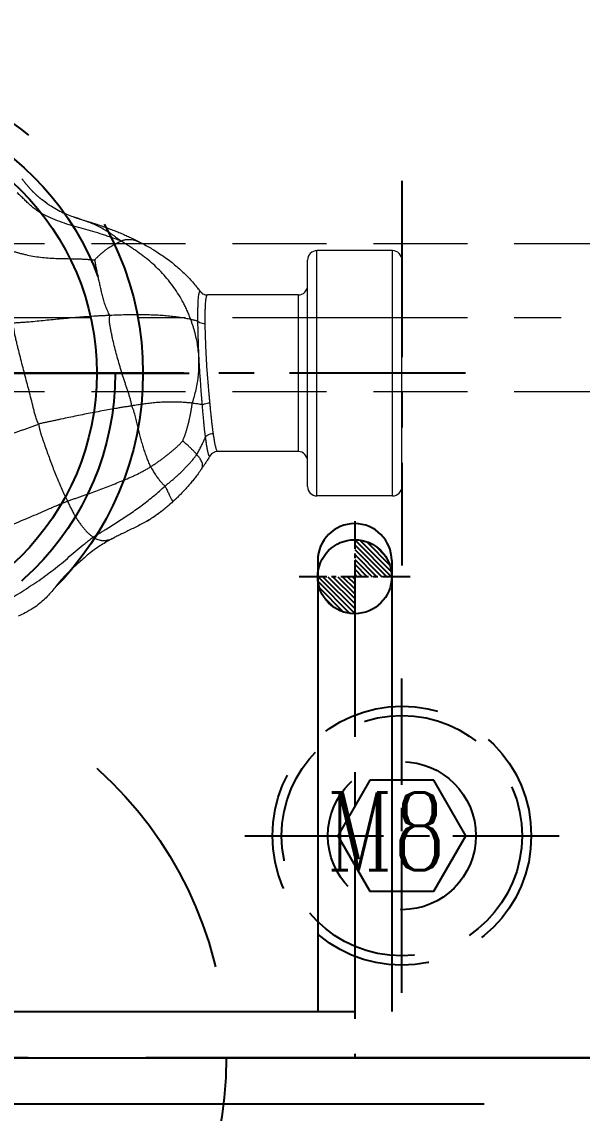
# Model space of a CAD drawing. Header units: inches. Extents: x 149964 to 151052, y -48230 to -47460.
# Drawn here: x 150561 to 150591.3, y -47671.7 to -47612.7 of the extents above; entities that cross this region are included whole.
import ezdxf

# ---------------------------------------------------------------- set-up
doc = ezdxf.new("R2010")
doc.units = ezdxf.units.IN
doc.header["$LTSCALE"] = 2
doc.header["$MEASUREMENT"] = 0
for name, pattern in [('ACAD_ISO08W100', [36, 24, -3, 6, -3]), ('CENTER', [50.8, 31.75, -6.35, 6.35, -6.35]), ('CENTER2', [1.125, 0.75, -0.125, 0.125, -0.125]), ('HIDDEN', [9.525, 6.35, -3.175])]:
    doc.linetypes.add(name, pattern=pattern)
doc.layers.get('0').update_dxf_attribs({"linetype": 'CONTINUOUS'})
for name, color, linetype in [('CAV-COR', 1, 'CONTINUOUS'), ('CL', 1, 'ACAD_ISO08W100'), ('DEFAULT_1', 7, 'CENTER'), ('PIN', 4, 'CONTINUOUS'), ('Ru', 8, 'CONTINUOUS'), ('SCREW', 52, 'HIDDEN'), ('SP', 3, 'CONTINUOUS')]:
    doc.layers.add(name, color=color, linetype=linetype)
for name, color, linetype, lineweight in [('dim', 3, 'CONTINUOUS', 15), ('PRODUCT', 1, 'CONTINUOUS', 15), ('WR', 122, 'HIDDEN', 18)]:
    doc.layers.add(name, color=color, linetype=linetype, lineweight=lineweight)
doc.styles.add('ROMANC', font='romanc', dxfattribs={"width": 0.6, "height": 1})
doc.styles.get("Standard").update_dxf_attribs({"font": 'txt.shx', "width": 0.67})

# ---------------------------------------------------------------- blocks, each defined once
blk = doc.blocks.new('20160720.142035')
at = {"layer": 'DEFAULT_1', "color": 2, "linetype": 'CENTER', "ltscale": 0.15}
for p, q in [((0, 3.442), (0, -55.79)), ((-10.4, 0), (10.4, 0))]:
    blk.add_line(p, q, dxfattribs=at)
at = {"layer": 'PRODUCT', "linetype": 'ByBlock'}
for p, q in [((6.12, 0), (-6.12, 0)), ((-6.63, -0.51), (-6.63, -4.59)), ((6.63, -0.51), (-6.63, -0.51)), ((6.63, -0.51), (6.63, -4.59)), ((6.63, -4.59), (-6.63, -4.59)), ((6.12, -5.1), (-6.12, -5.1)), ((-4.233, -5.61), (-4.233, -10.511)), ((-4.233, -5.61), (4.233, -5.61)), ((4.233, -5.61), (4.233, -9.956)), ((-4.669, -11.09), (-4.676, -11.096)), ((-4.425, -10.899), (-4.414, -10.889)), ((-4.414, -10.889), (-4.414, -10.889)), ((-4.344, -10.822), (-4.344, -10.821)), ((5.179, -10.838), (5.177, -10.837)), ((6.754, -12.18), (6.745, -12.171)), ((6.932, -12.381), (6.754, -12.18)), ((-7.031, -14.059), (-7.029, -14.056)), ((8.007, -13.811), (8, -13.799)), ((8.891, -15.562), (8.888, -15.558)), ((-8.443, -17.717), (-8.444, -17.721)), ((-9.185, -19.187), (-9.186, -19.188)), ((-9.827, -19.959), (-9.832, -19.964))]:
    blk.add_line(p, q, dxfattribs=at)
for centre, start, end in [((-6.12, -0.51), 90, 180), ((6.12, -0.51), 0, 90), ((-6.12, -4.59), 180, 270), ((6.12, -4.59), 270, 0), ((-4.743, -5.61), 0, 90), ((4.743, -5.61), 90, 180)]:
    blk.add_arc(centre, 0.51, start, end, dxfattribs=at)
for points, start_tangent, end_tangent in [([(4.233, -9.956), (4.222, -9.976), (4.192, -9.996), (4.146, -10.016), (4.086, -10.036), (4.013, -10.057), (3.929, -10.077), (3.836, -10.097), (3.741, -10.115), (3.651, -10.131), (3.565, -10.145), (3.482, -10.158), (3.402, -10.171), (3.324, -10.183), (3.25, -10.194)], (-0.000012, -1), (-0.989452, -0.144863)), ([(4.233, -9.957), (4.236, -10.013), (4.281, -10.167), (4.363, -10.288), (4.452, -10.363), (4.463, -10.37)], (0.003242, -0.999995), (0.856848, -0.515568)), ([(-4.337, -10.812), (-4.274, -10.709), (-4.236, -10.565), (-4.233, -10.513)], (0.620115, 0.784511), (0.003727, 0.999993)), ([(-2.695, -10.632), (-2.817, -10.633), (-2.945, -10.634), (-3.075, -10.634), (-3.203, -10.633), (-3.325, -10.631), (-3.442, -10.628), (-3.558, -10.624), (-3.677, -10.619), (-3.798, -10.611), (-3.917, -10.601), (-4.028, -10.587), (-4.123, -10.569), (-4.188, -10.55), (-4.223, -10.53), (-4.233, -10.511)], (-0.999968, -0.008043), (-0.000469, 1)), ([(1.592, -10.378), (1.401, -10.396), (1.201, -10.415), (1.015, -10.431), (0.854, -10.444), (0.705, -10.456), (0.562, -10.467), (0.412, -10.479), (0.247, -10.493), (0.06, -10.51), (-0.133, -10.525), (-0.313, -10.537), (-0.483, -10.547), (-0.65, -10.556), (-0.817, -10.565), (-0.988, -10.574), (-1.166, -10.583), (-1.355, -10.592), (-1.554, -10.6), (-1.739, -10.608), (-1.899, -10.614), (-2.036, -10.619), (-2.155, -10.623), (-2.261, -10.625), (-2.356, -10.627), (-2.445, -10.629), (-2.529, -10.63), (-2.611, -10.631), (-2.695, -10.632)], (-0.995808, -0.09147), (-0.999968, -0.008011)), ([(3.25, -10.194), (3.218, -10.199), (3.182, -10.204), (3.143, -10.21), (3.098, -10.216), (3.048, -10.223), (2.992, -10.23), (2.928, -10.239), (2.854, -10.248), (2.77, -10.257), (2.681, -10.267), (2.587, -10.277), (2.487, -10.288), (2.377, -10.299), (2.257, -10.312), (2.121, -10.326), (1.976, -10.342), (1.839, -10.356), (1.712, -10.367), (1.592, -10.378)], (-0.98945, -0.144874), (-0.995875, -0.090736)), ([(1.699, -10.787), (1.649, -10.675), (1.612, -10.534), (1.592, -10.378)], (-0.503544, 0.86397), (-0.069429, 0.997587)), ([(3.443, -10.614), (3.41, -10.618), (3.374, -10.624), (3.332, -10.63), (3.286, -10.636), (3.234, -10.644), (3.175, -10.651), (3.107, -10.659), (3.027, -10.668), (2.939, -10.677), (2.845, -10.686), (2.748, -10.696), (2.642, -10.707), (2.527, -10.717), (2.401, -10.728), (2.257, -10.74), (2.106, -10.754), (1.96, -10.769), (1.823, -10.779), (1.699, -10.787)], (-0.992295, -0.123896), (-0.997494, -0.070749)), ([(3.443, -10.614), (3.345, -10.501), (3.279, -10.356), (3.25, -10.194)], (-0.764028, 0.645183), (-0.053591, 0.998563)), ([(4.437, -10.43), (4.389, -10.449), (4.325, -10.467), (4.249, -10.487), (4.161, -10.507), (4.063, -10.526), (3.963, -10.543), (3.867, -10.557), (3.776, -10.57), (3.69, -10.582), (3.606, -10.594), (3.523, -10.604), (3.443, -10.614)], (-0.91255, -0.408965), (-0.991981, -0.12639)), ([(4.399, -11.089), (4.202, -10.981), (4.002, -10.878), (3.8, -10.779), (3.596, -10.684), (3.52, -10.648), (3.443, -10.614)], (-0.873285, 0.487209), (-0.913563, 0.406698)), ([(4.479, -10.391), (4.468, -10.411), (4.437, -10.43)], (0.016917, -0.999857), (-0.91255, -0.408965)), ([(4.463, -10.37), (4.491, -10.386)], (0.858516, -0.512787), (0.856126, -0.516768)), ([(4.463, -10.37), (4.466, -10.371), (4.476, -10.38), (4.479, -10.391)], (0.858578, -0.512683), (0.016883, -0.999857)), ([(4.491, -10.386), (4.666, -10.495), (4.832, -10.603), (4.987, -10.708), (5.135, -10.808), (5.177, -10.837)], (0.856126, -0.516768), (0.824385, -0.56603)), ([(-7.029, -14.056), (-6.714, -13.495), (-6.306, -12.866), (-5.87, -12.288), (-5.41, -11.773), (-4.936, -11.316), (-4.676, -11.096)], (0.464813, 0.885409), (0.77436, 0.632745)), ([(-4.677, -11.096), (-4.439, -10.907)], (0.772163, 0.635425), (0.793152, 0.609024)), ([(-4.676, -11.096), (-4.669, -11.09)], (0.77436, 0.632745), (0.774954, 0.632018)), ([(-4.643, -11.069), (-4.669, -11.09)], (-0.777287, -0.629146), (-0.774707, -0.63232)), ([(-4.437, -10.908), (-4.549, -10.994), (-4.643, -11.069)], (-0.797591, -0.603199), (-0.777287, -0.629146)), ([(-4.439, -10.907), (-4.427, -10.897)], (0.793152, 0.609024), (0.79421, 0.607644)), ([(-4.432, -10.915), (-4.431, -10.907), (-4.425, -10.899)], (-0.023536, 0.999723), (0.652109, 0.758126)), ([(-2.813, -11.028), (-2.941, -11.029), (-3.076, -11.03), (-3.212, -11.029), (-3.346, -11.028), (-3.474, -11.026), (-3.598, -11.023), (-3.72, -11.019), (-3.846, -11.015), (-3.974, -11.009), (-4.1, -10.999), (-4.216, -10.985), (-4.315, -10.968), (-4.385, -10.951), (-4.421, -10.932), (-4.432, -10.915)], (-0.999966, -0.008274), (-0.023553, 0.999723)), ([(-4.427, -10.897), (-4.415, -10.888)], (0.79421, 0.607644), (0.795248, 0.606284)), ([(-4.425, -10.899), (-4.413, -10.89)], (0.793991, 0.60793), (0.775515, 0.63133)), ([(-4.413, -10.89), (-4.344, -10.822)], (0.775515, 0.63133), (0.641253, 0.76733)), ([(-4.413, -10.891), (-4.388, -10.867)], (0.789637, 0.613575), (0.686656, 0.726983)), ([(-4.388, -10.867), (-4.345, -10.821)], (0.686656, 0.726983), (0.653942, 0.756544)), ([(-4.344, -10.821), (-4.337, -10.812)], (0.640008, 0.768368), (0.620115, 0.784511)), ([(1.619, -11.33), (1.434, -11.272), (1.248, -11.219), (0.873, -11.125), (0.494, -11.051), (0.112, -11.002), (-0.272, -10.976), (-0.657, -10.971), (-1.041, -10.987), (-1.423, -11.03), (-1.802, -11.094), (-2.175, -11.182), (-2.36, -11.232), (-2.543, -11.288), (-2.725, -11.349), (-2.904, -11.414)], (-0.948745, 0.316043), (-0.936581, -0.350451)), ([(-2.813, -11.028), (-2.824, -11.067), (-2.865, -11.238), (-2.885, -11.326), (-2.904, -11.414)], (-0.252809, -0.967516), (-0.214092, -0.976814)), ([(-2.813, -11.028), (-2.749, -10.917), (-2.709, -10.781), (-2.695, -10.632)], (0.614975, 0.788547), (-0.004259, 0.999991)), ([(1.699, -10.787), (1.501, -10.805), (1.288, -10.824), (1.094, -10.84), (0.923, -10.852), (0.767, -10.863), (0.616, -10.874), (0.461, -10.884), (0.291, -10.897), (0.092, -10.913), (-0.113, -10.926), (-0.305, -10.938), (-0.486, -10.949), (-0.662, -10.958), (-0.837, -10.967), (-1.016, -10.976), (-1.204, -10.985), (-1.403, -10.992), (-1.612, -10.999), (-1.805, -11.005), (-1.973, -11.011), (-2.118, -11.016), (-2.245, -11.02), (-2.357, -11.022), (-2.457, -11.023), (-2.549, -11.024), (-2.637, -11.026), (-2.725, -11.027), (-2.813, -11.028)], (-0.996996, -0.077448), (-0.999928, -0.012012)), ([(1.699, -10.787), (1.689, -10.846), (1.67, -10.964), (1.652, -11.084), (1.635, -11.205), (1.627, -11.266), (1.619, -11.33)], (-0.180756, -0.983528), (-0.121138, -0.992636)), ([(4.399, -11.089), (4.372, -11.112), (4.344, -11.136), (4.288, -11.185), (4.23, -11.236), (4.172, -11.291), (4.112, -11.349), (4.051, -11.411), (3.989, -11.477), (3.926, -11.545), (3.862, -11.617), (3.796, -11.692), (3.73, -11.77), (3.663, -11.851)], (-0.773729, -0.633516), (-0.634353, -0.773043)), ([(5.177, -10.837), (5.173, -10.834), (5.098, -10.796), (5.015, -10.778), (4.926, -10.78), (4.832, -10.802), (4.731, -10.844), (4.626, -10.907), (4.571, -10.946), (4.514, -10.989), (4.457, -11.037), (4.399, -11.089)], (-0.823572, 0.567211), (-0.733019, -0.680208)), ([(6.096, -12.806), (5.968, -12.647), (5.838, -12.49), (5.707, -12.334), (5.573, -12.182), (5.436, -12.033), (5.296, -11.887), (5.153, -11.745), (5.009, -11.605), (4.861, -11.47), (4.71, -11.339), (4.556, -11.212), (4.478, -11.15), (4.399, -11.089)], (-0.622339, 0.782748), (-0.794191, 0.607668)), ([(5.179, -10.838), (5.315, -10.933), (5.544, -11.101), (5.757, -11.27), (5.955, -11.434), (6.154, -11.605), (6.341, -11.773), (6.527, -11.952), (6.692, -12.116)], (0.824835, -0.565373), (0.702652, -0.711534)), ([(-2.904, -11.414), (-3.135, -11.504), (-3.363, -11.6), (-3.587, -11.704), (-3.806, -11.815), (-4.234, -12.059), (-4.639, -12.331), (-5.027, -12.624), (-5.393, -12.94), (-5.737, -13.278), (-6.057, -13.632), (-6.354, -14.005), (-6.632, -14.39), (-6.765, -14.586), (-6.895, -14.785), (-7.023, -14.984), (-7.149, -15.186)], (-0.936646, -0.350277), (-0.52067, -0.853758)), ([(-2.904, -11.414), (-2.963, -11.695), (-3.016, -11.992), (-3.059, -12.31), (-3.095, -12.647), (-3.122, -13.003), (-3.142, -13.371), (-3.156, -13.749), (-3.163, -14.14), (-3.163, -14.541), (-3.156, -14.95), (-3.143, -15.367), (-3.124, -15.789)], (-0.213461, -0.976952), (0.05084, -0.998707)), ([(1.619, -11.33), (1.596, -11.546), (1.578, -11.773), (1.563, -12.012), (1.556, -12.26), (1.555, -12.52), (1.561, -12.791), (1.574, -13.072), (1.595, -13.364), (1.627, -13.665), (1.667, -13.973), (1.713, -14.285), (1.761, -14.602)], (-0.124757, -0.992187), (0.142013, -0.989865)), ([(3.663, -11.851), (3.582, -11.818), (3.5, -11.786), (3.336, -11.725), (3.17, -11.67), (3.002, -11.619), (2.833, -11.571), (2.662, -11.526), (2.49, -11.485), (2.318, -11.447), (2.144, -11.414), (1.97, -11.385), (1.882, -11.371), (1.794, -11.357), (1.707, -11.343), (1.619, -11.33)], (-0.922842, 0.385179), (-0.990214, 0.139554)), ([(5.055, -13.582), (5.003, -13.503), (4.95, -13.426), (4.843, -13.27), (4.736, -13.116), (4.629, -12.963), (4.518, -12.813), (4.404, -12.666), (4.288, -12.522), (4.169, -12.381), (4.048, -12.243), (3.924, -12.108), (3.795, -11.978), (3.663, -11.851)], (-0.549187, 0.8357), (-0.732728, 0.680521)), ([(6.096, -12.806), (6.152, -12.775), (6.209, -12.746), (6.32, -12.695), (6.424, -12.649), (6.52, -12.605), (6.609, -12.563), (6.686, -12.524), (6.752, -12.49), (6.809, -12.46), (6.856, -12.435), (6.894, -12.415), (6.908, -12.405), (6.919, -12.397), (6.927, -12.389), (6.932, -12.381)], (0.867428, 0.497562), (0.444566, 0.895746)), ([(6.692, -12.116), (6.754, -12.18)], (0.702652, -0.711534), (0.693711, -0.720254)), ([(6.745, -12.171), (6.788, -12.215)], (0.695315, -0.718705), (0.689439, -0.724344)), ([(6.788, -12.215), (6.912, -12.349)], (0.689439, -0.724344), (0.671314, -0.741173)), ([(6.912, -12.349), (7.084, -12.543)], (0.671314, -0.741173), (0.65528, -0.755386)), ([(7.955, -13.722), (7.824, -13.514), (7.66, -13.277), (7.488, -13.045), (7.31, -12.817), (7.124, -12.597), (7.028, -12.489), (6.932, -12.381)], (-0.512017, 0.858975), (-0.674584, 0.738198)), ([(5.055, -13.582), (5.113, -13.55), (5.17, -13.519), (5.28, -13.455), (5.385, -13.391), (5.485, -13.326), (5.579, -13.262), (5.667, -13.197), (5.751, -13.131), (5.832, -13.066), (5.905, -13.001), (5.973, -12.936), (6.038, -12.871), (6.068, -12.838), (6.096, -12.806)], (0.878656, 0.477455), (0.649047, 0.760749)), ([(8.861, -16.685), (8.752, -16.519), (8.647, -16.351), (8.544, -16.183), (8.44, -16.014), (8.23, -15.678), (8.018, -15.344), (7.803, -15.011), (7.581, -14.682), (7.352, -14.357), (7.118, -14.033), (6.876, -13.717), (6.625, -13.406), (6.365, -13.102), (6.096, -12.806)], (-0.563416, 0.826174), (-0.686067, 0.727538)), ([(7.084, -12.543), (7.195, -12.673), (7.319, -12.823), (7.432, -12.967), (7.526, -13.091), (7.642, -13.248), (7.756, -13.411), (7.852, -13.556), (7.941, -13.699)], (0.65528, -0.755386), (0.515333, -0.85699)), ([(-8.443, -17.717), (-8.437, -17.7), (-8.38, -17.533), (-8.324, -17.361), (-8.272, -17.198), (-8.223, -17.041), (-8.174, -16.882), (-8.125, -16.726), (-8.077, -16.573), (-8.027, -16.42), (-7.977, -16.271), (-7.925, -16.121), (-7.873, -15.976), (-7.822, -15.837), (-7.77, -15.699), (-7.718, -15.563), (-7.665, -15.429), (-7.611, -15.296), (-7.557, -15.166), (-7.502, -15.037), (-7.446, -14.911), (-7.39, -14.787), (-7.334, -14.667), (-7.279, -14.55), (-7.224, -14.437), (-7.171, -14.33), (-7.119, -14.229), (-7.07, -14.133), (-7.031, -14.059)], (0.333888, 0.942613), (0.465055, 0.885282)), ([(-7.149, -15.186), (-7.178, -15.123), (-7.201, -15.056), (-7.219, -14.986), (-7.232, -14.914), (-7.24, -14.766), (-7.227, -14.612), (-7.192, -14.449), (-7.133, -14.28), (-7.054, -14.105), (-7.031, -14.059)], (-0.475375, 0.879783), (0.465016, 0.885302)), ([(5.055, -13.582), (4.946, -13.63), (4.833, -13.677), (4.599, -13.77), (4.349, -13.862), (4.089, -13.949), (3.817, -14.033), (3.536, -14.114), (3.248, -14.19), (2.955, -14.263), (2.656, -14.334), (2.506, -14.37), (2.354, -14.406), (2.204, -14.445), (2.054, -14.489), (1.906, -14.542), (1.761, -14.602)], (-0.914851, -0.403791), (-0.919764, -0.392471)), ([(6.912, -18.081), (6.844, -17.892), (6.778, -17.701), (6.71, -17.51), (6.643, -17.319), (6.51, -16.936), (6.371, -16.555), (6.227, -16.175), (6.083, -15.794), (5.932, -15.415), (5.779, -15.037), (5.618, -14.663), (5.535, -14.477), (5.448, -14.293), (5.355, -14.111), (5.259, -13.933), (5.16, -13.756), (5.055, -13.582)], (-0.343834, 0.93903), (-0.53486, 0.844941)), ([(7.941, -13.699), (8, -13.799)], (0.515333, -0.85699), (0.500522, -0.865724)), ([(8, -13.799), (7.976, -13.758), (7.955, -13.722)], (-0.500608, 0.865674), (-0.512017, 0.858975)), ([(8, -13.799), (8.007, -13.811)], (0.50065, -0.86565), (0.499219, -0.866476)), ([(8, -13.799), (8.007, -13.811)], (0.500522, -0.865724), (0.498898, -0.866661)), ([(8.007, -13.811), (8.163, -14.095), (8.313, -14.388), (8.453, -14.671), (8.588, -14.947), (8.72, -15.221), (8.842, -15.465), (8.888, -15.558)], (0.499219, -0.866476), (0.450589, -0.892731)), ([(1.761, -14.602), (1.556, -14.642), (1.354, -14.692), (1.153, -14.753), (0.954, -14.818), (0.755, -14.885), (0.555, -14.952), (0.152, -15.083), (-0.254, -15.209), (-0.664, -15.33), (-1.076, -15.444), (-1.489, -15.549), (-1.902, -15.647), (-2.108, -15.69), (-2.314, -15.732), (-2.519, -15.77), (-2.723, -15.8), (-2.926, -15.811), (-3.026, -15.805), (-3.124, -15.789)], (-0.985968, -0.166932), (-0.973254, 0.22973)), ([(1.761, -14.602), (1.797, -14.816), (1.832, -15.031), (1.868, -15.246), (1.905, -15.462), (1.98, -15.891), (2.057, -16.319), (2.137, -16.744), (2.218, -17.165), (2.303, -17.583), (2.39, -18), (2.478, -18.415), (2.523, -18.621), (2.568, -18.827), (2.612, -19.032), (2.656, -19.238), (2.699, -19.443), (2.747, -19.64)], (0.171145, -0.985246), (0.264934, -0.964267)), ([(-7.149, -15.186), (-7.243, -15.436), (-7.333, -15.687), (-7.421, -15.939), (-7.506, -16.192), (-7.664, -16.704), (-7.809, -17.22), (-7.953, -17.738), (-8.107, -18.251), (-8.294, -18.749), (-8.506, -19.23), (-8.759, -19.678), (-8.907, -19.882), (-9.069, -20.073), (-9.239, -20.254), (-9.413, -20.431), (-9.585, -20.613), (-9.757, -20.802)], (-0.356968, -0.934117), (-0.661776, -0.749702)), ([(-7.149, -15.186), (-7.25, -15.322), (-7.349, -15.458), (-7.446, -15.594), (-7.54, -15.732), (-7.716, -16.012), (-7.878, -16.295), (-8.021, -16.588), (-8.145, -16.883), (-8.258, -17.184), (-8.363, -17.488), (-8.443, -17.717)], (-0.602198, -0.798347), (-0.333796, -0.942645)), ([(-6.131, -16.601), (-6.199, -16.54), (-6.265, -16.478), (-6.387, -16.353), (-6.497, -16.226), (-6.599, -16.102), (-6.693, -15.981), (-6.78, -15.862), (-6.859, -15.745), (-6.93, -15.628), (-6.994, -15.51), (-7.05, -15.396), (-7.102, -15.289), (-7.149, -15.186)], (-0.751565, 0.659659), (-0.404391, 0.914586)), ([(-3.124, -15.789), (-3.257, -15.855), (-3.392, -15.918), (-3.661, -16.029), (-3.931, -16.119), (-4.2, -16.19), (-4.464, -16.253), (-4.72, -16.312), (-4.972, -16.368), (-5.217, -16.421), (-5.457, -16.471), (-5.689, -16.519), (-5.914, -16.562), (-6.131, -16.601)], (-0.892413, -0.45122), (-0.984974, -0.172705)), ([(-3.124, -15.789), (-3.115, -16.003), (-3.105, -16.219), (-3.094, -16.436), (-3.081, -16.654), (-3.051, -17.091), (-3.017, -17.53), (-2.979, -17.968), (-2.938, -18.407), (-2.896, -18.846), (-2.853, -19.284), (-2.81, -19.723), (-2.77, -20.161), (-2.752, -20.38), (-2.736, -20.597), (-2.722, -20.813), (-2.708, -21.034)], (0.034608, -0.999401), (0.059501, -0.998228)), ([(8.861, -16.685), (8.935, -16.558), (8.989, -16.433), (9.022, -16.309), (9.033, -16.248), (9.04, -16.188), (9.037, -16.071), (9.024, -15.955), (8.999, -15.842), (8.965, -15.73), (8.919, -15.621), (8.891, -15.562)], (0.543028, 0.839714), (-0.447911, 0.894078)), ([(8.891, -15.562), (9.009, -15.785), (9.194, -16.102), (9.386, -16.406), (9.598, -16.709), (9.839, -17.011), (10.102, -17.312), (10.356, -17.592), (10.578, -17.835), (10.794, -18.062), (11.006, -18.27), (11.192, -18.437), (11.409, -18.615), (11.662, -18.821), (11.932, -19.051), (12.196, -19.303), (12.454, -19.595), (12.702, -19.941), (12.949, -20.363), (13.136, -20.745)], (0.451573, -0.892234), (0.408887, -0.912585)), ([(-6.701, -21.441), (-6.656, -21.255), (-6.61, -21.073), (-6.56, -20.894), (-6.509, -20.715), (-6.46, -20.529), (-6.415, -20.339), (-6.334, -19.948), (-6.276, -19.541), (-6.235, -19.125), (-6.213, -18.703), (-6.202, -18.279), (-6.193, -17.856), (-6.182, -17.434), (-6.173, -17.225), (-6.162, -17.016), (-6.149, -16.808), (-6.131, -16.601)], (0.23232, 0.972639), (0.097007, 0.995284)), ([(6.912, -18.081), (7.027, -18.03), (7.139, -17.978), (7.248, -17.925), (7.354, -17.871), (7.56, -17.761), (7.754, -17.648), (7.937, -17.532), (8.108, -17.414), (8.269, -17.295), (8.417, -17.174), (8.551, -17.052), (8.669, -16.93), (8.772, -16.808), (8.818, -16.747), (8.861, -16.685)], (0.919809, 0.392367), (0.546266, 0.837612)), ([(12.675, -22.021), (12.543, -21.794), (12.41, -21.565), (12.275, -21.336), (12.14, -21.106), (11.864, -20.645), (11.571, -20.189), (11.273, -19.732), (10.952, -19.286), (10.621, -18.842), (10.276, -18.407), (9.914, -17.983), (9.549, -17.559), (9.194, -17.129), (9.023, -16.909), (8.861, -16.685)], (-0.50516, 0.863026), (-0.572194, 0.820118)), ([(-9.186, -19.188), (-9.028, -18.952), (-8.814, -18.581), (-8.639, -18.214), (-8.495, -17.859), (-8.444, -17.721)], (0.575505, 0.817799), (0.334392, 0.942434)), ([(2.747, -19.64), (2.931, -19.606), (3.113, -19.564), (3.294, -19.513), (3.473, -19.455), (3.651, -19.393), (3.83, -19.331), (4.186, -19.204), (4.543, -19.078), (4.896, -18.947), (5.245, -18.812), (5.591, -18.673), (5.932, -18.531), (6.266, -18.385), (6.593, -18.234), (6.753, -18.157), (6.912, -18.081)], (0.986166, 0.165759), (0.899525, 0.436869)), ([(9.502, -23.809), (9.392, -23.573), (9.281, -23.337), (9.168, -23.102), (9.053, -22.866), (8.938, -22.628), (8.824, -22.389), (8.595, -21.911), (8.365, -21.433), (8.143, -20.956), (7.929, -20.481), (7.73, -20.003), (7.522, -19.527), (7.315, -19.047), (7.211, -18.807), (7.108, -18.567), (7.009, -18.326), (6.912, -18.081)], (-0.42855, 0.903518), (-0.361778, 0.932264)), ([(-9.186, -19.188), (-9.189, -19.192), (-9.368, -19.441), (-9.505, -19.608)], (-0.573931, -0.818903), (-0.650301, -0.759676)), ([(-9.417, -19.5), (-9.386, -19.459), (-9.353, -19.416), (-9.319, -19.372), (-9.286, -19.327), (-9.252, -19.28), (-9.218, -19.233), (-9.186, -19.188)], (0.617145, 0.78685), (0.57399, 0.818862)), ([(-10.506, -20.549), (-10.473, -20.523), (-10.426, -20.484), (-10.381, -20.447), (-10.338, -20.411), (-10.296, -20.376), (-10.257, -20.344), (-10.219, -20.312), (-10.182, -20.281), (-10.147, -20.251), (-10.112, -20.221), (-10.076, -20.19), (-10.041, -20.16), (-10.008, -20.13), (-9.975, -20.1), (-9.943, -20.071), (-9.914, -20.044), (-9.888, -20.019), (-9.863, -19.995), (-9.841, -19.973), (-9.821, -19.954), (-9.814, -19.947)], (0.774364, 0.632741), (0.704195, 0.710006)), ([(-9.805, -19.937), (-9.827, -19.959)], (-0.697663, -0.716426), (-0.701546, -0.712624)), ([(-9.814, -19.947), (-9.792, -19.923), (-9.749, -19.878)], (0.699159, 0.714967), (0.687827, 0.725875)), ([(-9.814, -19.947), (-9.807, -19.939)], (0.704195, 0.710006), (0.70163, 0.712542)), ([(-9.807, -19.939), (-9.805, -19.937)], (0.70163, 0.712542), (0.70128, 0.712886)), ([(-9.505, -19.608), (-9.565, -19.677), (-9.772, -19.903), (-9.805, -19.937)], (-0.650301, -0.759676), (-0.697663, -0.716426)), ([(-9.749, -19.878), (-9.707, -19.834), (-9.664, -19.787), (-9.619, -19.738), (-9.573, -19.686), (-9.532, -19.64), (-9.505, -19.608)], (0.687827, 0.725875), (0.65049, 0.759515)), ([(-9.483, -19.582), (-9.475, -19.572), (-9.447, -19.537), (-9.417, -19.5)], (0.628402, 0.777889), (0.617145, 0.78685)), ([(-9.474, -19.572), (-9.469, -19.566), (-9.469, -19.565)], (0.640561, 0.767907), (0.646939, 0.762542)), ([(2.747, -19.64), (2.53, -19.739), (2.307, -19.815), (2.078, -19.876), (1.847, -19.93), (1.392, -20.043), (0.94, -20.158), (0.491, -20.278), (0.041, -20.397), (-0.41, -20.514), (-0.864, -20.629), (-1.091, -20.687), (-1.318, -20.744), (-1.546, -20.8), (-1.775, -20.855), (-2.005, -20.907), (-2.239, -20.952), (-2.476, -20.991), (-2.708, -21.034)], (-0.882707, -0.469924), (-0.976464, -0.215681)), ([(4.381, -24.457), (4.321, -24.241), (4.258, -24.029), (4.196, -23.815), (4.134, -23.601), (4.072, -23.387), (4.009, -23.173), (3.878, -22.753), (3.743, -22.347), (3.604, -21.956), (3.461, -21.571), (3.318, -21.192), (3.174, -20.81), (3.102, -20.618), (3.031, -20.425), (2.959, -20.231), (2.887, -20.037), (2.815, -19.843), (2.747, -19.64)], (-0.252715, 0.967541), (-0.294601, 0.95562))]:
    blk.add_spline(points, degree=3, dxfattribs=dict(at, start_tangent=start_tangent, end_tangent=end_tangent))
blk = doc.blocks.new('20160804.135220')
at = {"layer": 'SCREW', "linetype": 'CENTER2', "ltscale": 5}
for p, q in [((0, -8.5), (0, 8.5)), ((-8.5, 0), (8.5, 0))]:
    blk.add_line(p, q, dxfattribs=at)
at = {"layer": 'SCREW'}
blk.add_lwpolyline([(-1.732, 3), (-3.464, 0), (-1.732, -3), (1.732, -3), (3.464, 0), (1.732, 3)], close=True, dxfattribs=at)
at = {"layer": 'SCREW', "ltscale": 0.5}
for radius in [7, 6.5, 4]:
    blk.add_circle((0, 0), radius, dxfattribs=at)
at = {"layer": 'dim', "style": 'ROMANC', "width": 0.8}
blk.add_text('M8', height=4.1865, dxfattribs=at).set_placement((-4.071, -1.858))
blk = doc.blocks.new('20160825.182511')
at = {"color": 8, "linetype": 'HIDDEN'}
blk.add_circle((0, 0), 16.5, dxfattribs=at)
at = {"layer": 'SP', "linetype": 'CENTER', "ltscale": 0.25}
for p, q in [((0, -19), (0, 19)), ((-19, 0), (19, 0))]:
    blk.add_line(p, q, dxfattribs=at)
at = {"layer": 'SP', "linetype": 'HIDDEN'}
for radius in [15, 14]:
    blk.add_circle((0, 0), radius, dxfattribs=at)
at = {"layer": 'dim', "insert": (-5.368, -4.84), "char_height": 3.2506, "attachment_point": 5}
blk.add_mtext('Ø30', dxfattribs=at)
at = {"layer": 'SP'}
for s, p in [('S', (-4.865, 2.687)), ('P', (3.467, -5.699))]:
    blk.add_text(s, height=3.665, dxfattribs=at).set_placement(p)

msp = doc.modelspace()

# ---------------------------------------------------------------- hatches: boundary and pattern name
at = {"layer": 'PIN', "linetype": 'Continuous'}
h = msp.add_hatch(dxfattribs=at)
h.set_pattern_fill('ANSI31', color=153, scale=1.5, angle=270, style=0)
h.set_pattern_definition([(315, (150373.74274, -47628.48354), (0.13258252, 0.13258252), [])])
h.paths.add_polyline_path([(150579.025, -47642.723), (150581.025, -47642.723, 0.414214), (150579.025, -47640.723)])
h.paths.add_polyline_path([(150579.025, -47644.723), (150579.025, -47642.723), (150577.025, -47642.723, 0.414214)])

# ---------------------------------------------------------------- linework, layer by layer
at = {"color": 8, "linetype": 'HIDDEN'}
msp.add_circle((150551.075, -47668.723), 21, dxfattribs=at)
at = {"layer": 'CAV-COR', "linetype": 'ByBlock'}
msp.add_line((150508.575, -47668.723), (150593.575, -47668.723), dxfattribs=at)
at = {"layer": 'CL', "color": 7, "linetype": 'CENTER', "ltscale": 0.5}
msp.add_line((150701.075, -47668.723), (150401.075, -47668.723), dxfattribs=at)
at = {"layer": 'PIN', "color": 153, "linetype": 'CENTER2'}
for p, q in [((150579.025, -47639.723), (150579.025, -47645.723)), ((150582.025, -47642.723), (150576.025, -47642.723))]:
    msp.add_line(p, q, dxfattribs=at)
at = {"layer": 'PIN', "color": 153, "linetype": 'Continuous'}
msp.add_circle((150579.025, -47642.723), 2, dxfattribs=at)
at = {"layer": 'Ru', "linetype": 'Continuous', "ltscale": 0.5}
for p, q in [((150577.025, -47641.853), (150577.025, -47666.223)), ((150581.025, -47641.853), (150581.025, -47666.223)), ((150518.125, -47666.223), (150579.025, -47666.223)), ((150525.125, -47671.223), (150586.025, -47671.223))]:
    msp.add_line(p, q, dxfattribs=at)
at = {"layer": 'Ru', "linetype": 'CENTER', "ltscale": 0.15}
for p, q in [((150579.025, -47641.853), (150579.025, -47668.723)), ((150518.125, -47668.723), (150586.025, -47668.723))]:
    msp.add_line(p, q, dxfattribs=at)
at = {"layer": 'Ru', "linetype": 'Continuous', "ltscale": 0.5}
msp.add_arc((150579.025, -47641.853), 2, 0, 180, dxfattribs=at)
at = {"layer": 'WR', "linetype": 'HIDDEN', "ltscale": 0.4}
for p, q in [((150646.075, -47624.723), (150456.075, -47624.723)), ((150646.075, -47632.723), (150456.075, -47632.723))]:
    msp.add_line(p, q, dxfattribs=at)
at = {"layer": 'WR', "linetype": 'CENTER', "ltscale": 0.2}
msp.add_line((150646.075, -47628.723), (150456.075, -47628.723), dxfattribs=at)

# ---------------------------------------------------------------- block references
at = {"layer": 'PRODUCT', "linetype": 'ByBlock', "rotation": -90.00000000000001}
msp.add_blockref('20160720.142035', (150581.575, -47631.723), dxfattribs=at)
at = {"layer": 'SCREW', "linetype": 'ByBlock'}
msp.add_blockref('20160804.135220', (150581.575, -47656.723), dxfattribs=at)
at = {"layer": 'SP', "linetype": 'ByBlock'}
msp.add_blockref('20160825.182511', (150551.075, -47631.723), dxfattribs=at)

doc.saveas('drawing.dxf')
